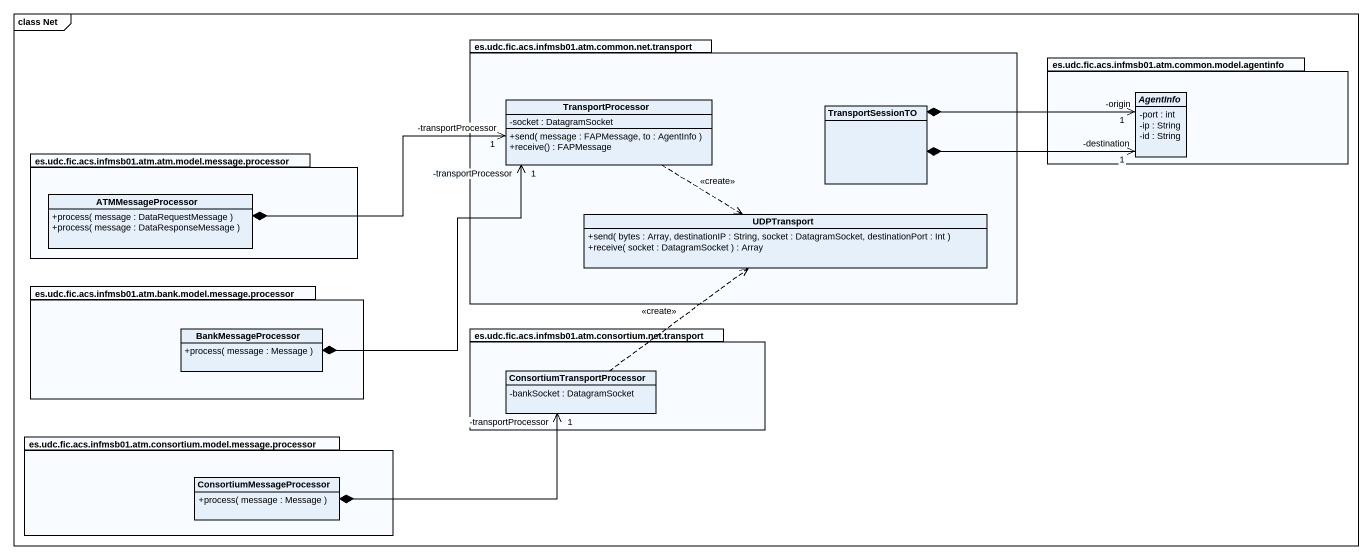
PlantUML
@startuml
mainframe class Net
hide circle
hide empty members
skinparam classAttributeIconSize 0
package "es.udc.fic.acs.infmsb01.atm.common.net.transport" as es_udc_fic_acs_infmsb01_atm {
  class TransportProcessor {
    -socket : DatagramSocket
    +send( message : FAPMessage, to : AgentInfo )
    +receive() : FAPMessage
  }
  class TransportSessionTO
  class UDPTransport {
    +send( bytes : Array, destinationIP : String, socket : DatagramSocket, destinationPort : Int )
    +receive( socket : DatagramSocket ) : Array
  }
}
package "es.udc.fic.acs.infmsb01.atm.common.model.agentinfo" as es_udc_fic_acs_infmsb01_atm_2 {
  abstract class AgentInfo {
    -port : int
    -ip : String
    -id : String
  }
}
package "es.udc.fic.acs.infmsb01.atm.atm.model.message.processor" as es_udc_fic_acs_infmsb01_atm_3 {
  class ATMMessageProcessor {
    +process( message : DataRequestMessage )
    +process( message : DataResponseMessage )
  }
}
package "es.udc.fic.acs.infmsb01.atm.bank.model.message.processor" as es_udc_fic_acs_infmsb01_atm_4 {
  class BankMessageProcessor {
    +process( message : Message )
  }
}
package "es.udc.fic.acs.infmsb01.atm.consortium.net.transport" as es_udc_fic_acs_infmsb01_atm_5 {
  class ConsortiumTransportProcessor {
    -bankSocket : DatagramSocket
  }
}
package "es.udc.fic.acs.infmsb01.atm.consortium.model.message.processor" as es_udc_fic_acs_infmsb01_atm_6 {
  class ConsortiumMessageProcessor {
    +process( message : Message )
  }
}
TransportProcessor ..> UDPTransport : <<create>>
TransportSessionTO *-right-> "-origin\n1" AgentInfo
TransportSessionTO *-right-> "-destination\n1" AgentInfo
ATMMessageProcessor *-right-> "-transportProcessor\n1" TransportProcessor
BankMessageProcessor *-up-> "-transportProcessor\n1" TransportProcessor
ConsortiumTransportProcessor .up.> UDPTransport : <<create>>
ConsortiumMessageProcessor *-right-> "-transportProcessor\n1" ConsortiumTransportProcessor
@enduml
